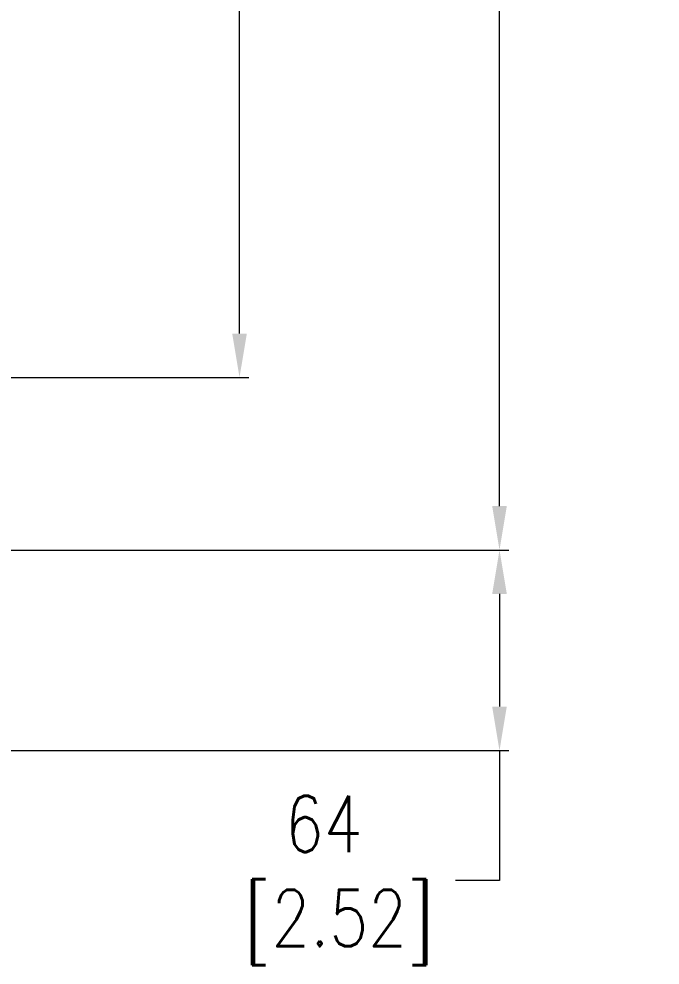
# Model space of a CAD drawing. Header units: inches. Extents: x 40138 to 76695, y -14500 to -5279.
# Drawn here: x 72556.4 to 72760.9, y -10878.3 to -10576.6 of the extents above; entities that cross this region are included whole.
import ezdxf

# ---------------------------------------------------------------- set-up
doc = ezdxf.new("R2010")
doc.units = ezdxf.units.IN
doc.header["$LTSCALE"] = 2
doc.header["$MEASUREMENT"] = 0
doc.header["$PDMODE"] = 35
doc.header["$PDSIZE"] = -1
doc.layers.add('M-ANNO-DIMS', color=7, linetype='Continuous', lineweight=13)
doc.layers.add('M-OBJECT-DETAILS', color=7, linetype='Continuous', lineweight=9)
doc.styles.get("Standard").update_dxf_attribs({"font": 'romans.shx', "width": 0.8})
doc.dimstyles.new('Details World Wide', dxfattribs={"dimscale": 4, "dimtxt": 4.5, "dimasz": 3.5, "dimexe": 0.75, "dimexo": 0.75, "dimgap": 0.75, "dimtad": 0, "dimtih": 1, "dimtoh": 1, "dimdec": 0, "dimzin": 4, "dimdsep": 46, "dimtxsty": 'Standard', "dimcen": 0, "dimclrd": 256, "dimclre": 256, "dimclrt": 256, "dimadec": 0, "dimazin": 1, "dimtfac": 1, "dimtdec": 0, "dimtmove": 0, "dimatfit": 3, "dimfxl": 1, "dimtolj": 1, "dimtzin": 0, "dimlwd": -1, "dimlwe": -1, "dimarcsym": 0})

# ---------------------------------------------------------------- blocks, each defined once
blk = doc.blocks.new('*D75')
at = {"layer": 'Defpoints', "color": 0, "transparency": 16777216}
for p in [(72502.23, -9859.96), (72502.23, -10690.94), (72626.75, -10690.94)]:
    blk.add_point(p, dxfattribs=at)
at = {"layer": 'M-OBJECT-DETAILS', "transparency": 16777216}
for p, q in [((72505.23, -9859.96), (72629.75, -9859.96)), ((72626.75, -9873.96), (72626.75, -10231.21)), ((72626.75, -10676.94), (72626.75, -10294.64)), ((72505.23, -10690.94), (72629.75, -10690.94))]:
    blk.add_line(p, q, dxfattribs=at)
for points in [[(72624.42, -9873.96), (72629.09, -9873.96), (72626.75, -9859.96)], [(72624.42, -10676.94), (72629.09, -10676.94), (72626.75, -10690.94)]]:
    blk.add_solid(points, dxfattribs=at)
at = {"layer": 'M-OBJECT-DETAILS', "transparency": 16777216, "insert": (72626.75, -10262.93), "char_height": 18, "attachment_point": 5}
blk.add_mtext('\\A1;831\\P [32.72]', dxfattribs=at)
blk = doc.blocks.new('*D76')
at = {"layer": 'Defpoints', "color": 0, "transparency": 16777216}
for p in [(72451.82, -9804.96), (72709.68, -9804.96), (72451.82, -10745.95)]:
    blk.add_point(p, dxfattribs=at)
at = {"layer": 'M-ANNO-DIMS', "transparency": 16777216}
for p, q in [((72454.82, -9804.96), (72712.68, -9804.96)), ((72709.68, -9818.96), (72709.68, -10347.13)), ((72709.68, -10731.95), (72709.68, -10494.56)), ((72454.82, -10745.95), (72712.68, -10745.95))]:
    blk.add_line(p, q, dxfattribs=at)
for points in [[(72707.35, -9818.96), (72712.01, -9818.96), (72709.68, -9804.96)], [(72707.35, -10731.95), (72712.01, -10731.95), (72709.68, -10745.95)]]:
    blk.add_solid(points, dxfattribs=at)
at = {"layer": 'M-ANNO-DIMS', "transparency": 16777216, "insert": (72709.68, -10420.84), "char_height": 18, "attachment_point": 5}
blk.add_mtext('\\A1;941\\P [37.05]\\PCASTER\\PCENTER TO\\PCENTER', dxfattribs=at)
blk = doc.blocks.new('*D77')
at = {"layer": 'Defpoints', "color": 0, "transparency": 16777216}
for p in [(72709.68, -10745.95), (72539.92, -10809.9), (72709.68, -10809.9)]:
    blk.add_point(p, dxfattribs=at)
at = {"layer": 'M-ANNO-DIMS', "transparency": 16777216}
for p, q in [((72709.68, -10759.95), (72709.68, -10795.9)), ((72542.92, -10809.9), (72712.68, -10809.9)), ((72709.68, -10809.9), (72709.68, -10851.3)), ((72709.68, -10851.3), (72695.68, -10851.3))]:
    blk.add_line(p, q, dxfattribs=at)
for points in [[(72707.35, -10759.95), (72712.01, -10759.95), (72709.68, -10745.95)], [(72707.35, -10795.9), (72712.01, -10795.9), (72709.68, -10809.9)]]:
    blk.add_solid(points, dxfattribs=at)
at = {"layer": 'M-ANNO-DIMS', "transparency": 16777216, "insert": (72653.59, -10851.3), "char_height": 18, "attachment_point": 5}
blk.add_mtext('\\A1;64\\P [2.52]', dxfattribs=at)

msp = doc.modelspace()

# ---------------------------------------------------------------- dimensions: what is measured, and where the dimension line sits
at = {"layer": 'M-ANNO-DIMS'}
dim = msp.add_linear_dim(base=(72709.679, -9804.955), p1=(72451.82, -10745.945), p2=(72451.82, -9804.955), angle=90, text='<>\\PCASTER\\PCENTER TO\\PCENTER', dimstyle='Details World Wide', override={"dimpost": '\\X'}, dxfattribs=at)
dim.commit()
dim.dimension.update_dxf_attribs({"geometry": '*D76', "text_midpoint": (72709.679, -10420.844), "dimtype": 160})
dim = msp.add_linear_dim(base=(72709.679, -10809.897), p1=(72709.679, -10745.945), p2=(72539.92, -10809.897), angle=90, dimstyle='Details World Wide', override={"dimpost": '\\X'}, dxfattribs=at)
dim.commit()
dim.dimension.update_dxf_attribs({"geometry": '*D77', "text_midpoint": (72653.594, -10851.302), "dimtype": 160})
at = {"layer": 'M-OBJECT-DETAILS'}
dim = msp.add_linear_dim(base=(72626.752, -10690.943), p1=(72502.234, -9859.957), p2=(72502.234, -10690.943), angle=90, dimstyle='Details World Wide', override={"dimpost": '\\X'}, dxfattribs=at)
dim.commit()
dim.dimension.update_dxf_attribs({"geometry": '*D75', "text_midpoint": (72626.752, -10262.928), "dimtype": 160})

doc.saveas('drawing.dxf')
